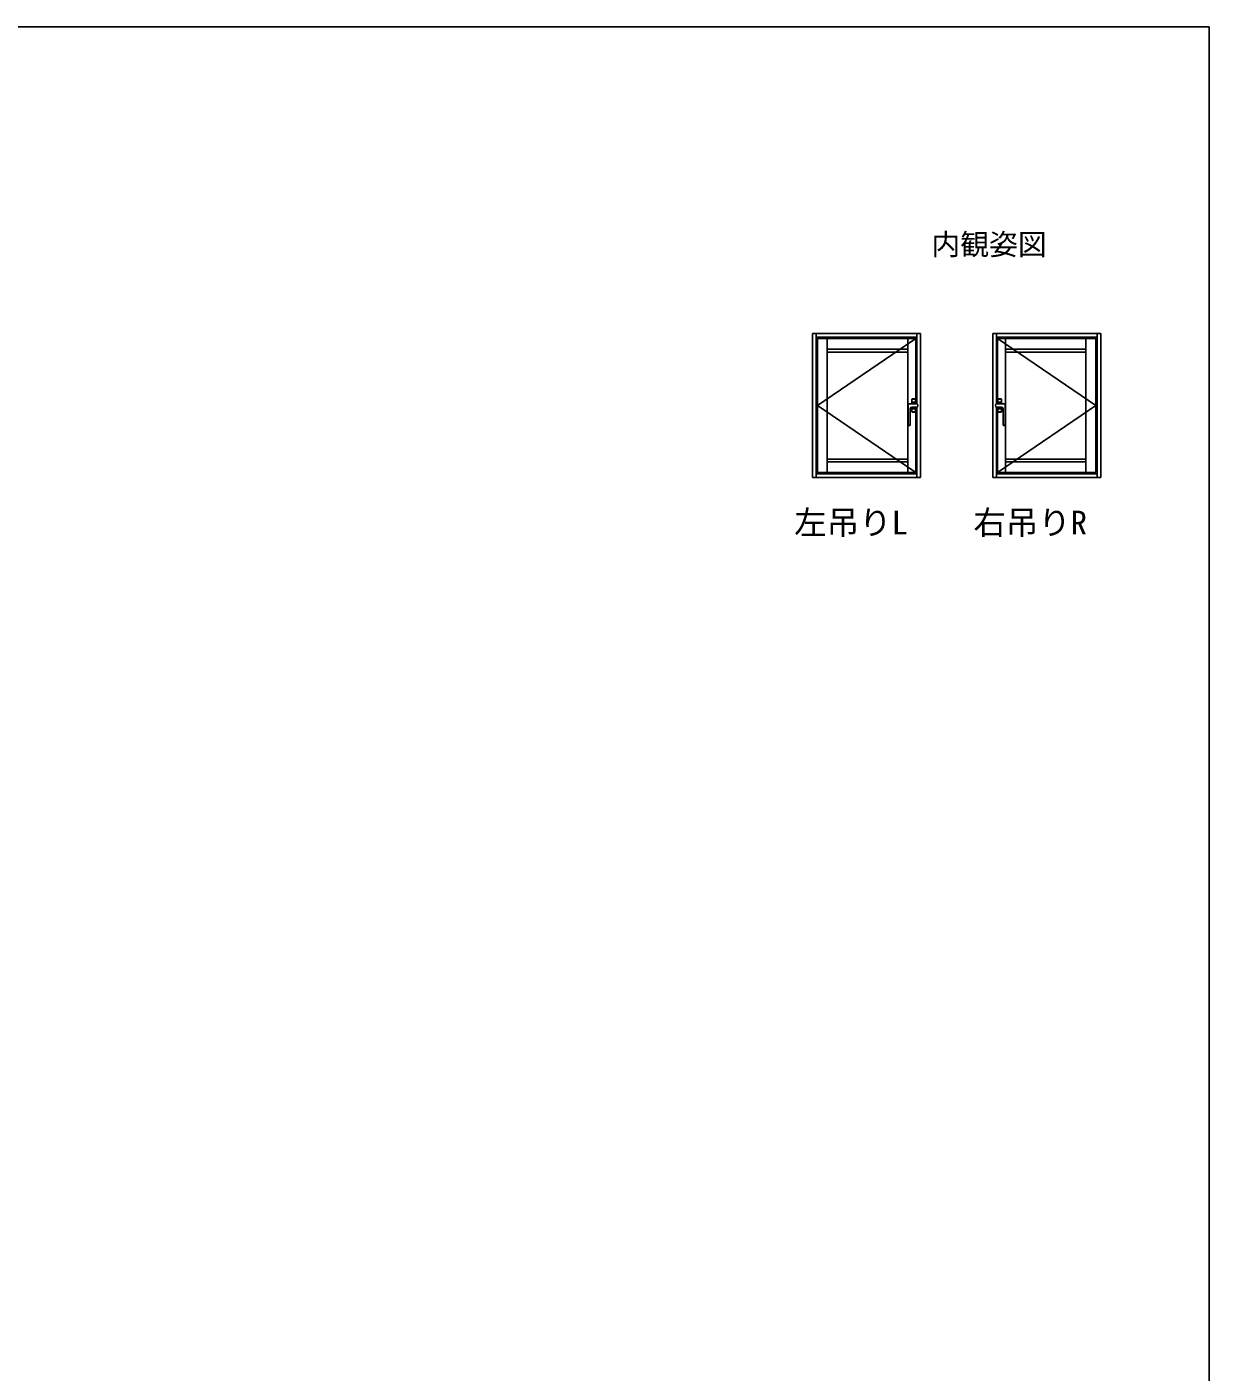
# Model space of a CAD drawing. Units: millimetres, scale not verified. Extents: x -525 to 525, y -782 to 777.
# Drawn here: x 197.2 to 525, y 374.5 to 747.5 of the extents above; entities that cross this region are included whole.
import ezdxf
from ezdxf.enums import TextEntityAlignment as Align

# ---------------------------------------------------------------- set-up
doc = ezdxf.new("R2010")
doc.units = ezdxf.units.MM
doc.header["$LTSCALE"] = 4
for name, color, linetype in [('0-1_USER1', 3, 'Continuous'), ('0-5_YKK_A1', 4, 'Continuous'), ('0-7_YKK_ZWAK', 7, 'Continuous')]:
    doc.layers.add(name, color=color, linetype=linetype)
doc.styles.add('ＭＳ ゴシック', font='')
doc.styles.get('ＭＳ ゴシック').set_extended_font_data('MS Gothic')

msp = doc.modelspace()

# ---------------------------------------------------------------- linework, layer by layer
at = {"layer": '0-5_YKK_A1'}
for p, q in [((415, 622.5), (415, 662.5)), ((445, 662.5), (415, 662.5)), ((416.05, 622.5), (416.05, 662.5)), ((443.95, 661.45), (416.05, 661.45)), ((416.4, 623.95), (416.4, 661.05)), ((443.7, 661.05), (416.4, 661.05)), ((416.4, 642.5), (443.7, 661.05)), ((419.15, 623.95), (419.15, 661.05)), ((441.45, 623.95), (441.45, 661.05)), ((443.7, 642.94), (443.7, 661.05)), ((443.95, 642.94), (443.95, 662.5)), ((445, 622.5), (445, 662.5)), ((465, 662.5), (495, 662.5)), ((465, 622.5), (465, 662.5)), ((466.05, 642.94), (466.05, 662.5)), ((466.05, 661.45), (493.95, 661.45)), ((466.3, 661.05), (493.6, 661.05)), ((466.3, 642.94), (466.3, 661.05)), ((493.6, 642.5), (466.3, 661.05)), ((468.55, 623.95), (468.55, 661.05)), ((490.85, 623.95), (490.85, 661.05)), ((493.6, 623.95), (493.6, 661.05)), ((493.95, 622.5), (493.95, 662.5)), ((495, 622.5), (495, 662.5)), ((441.45, 658.15), (419.15, 658.15)), ((441.45, 657.33), (419.15, 657.33)), ((468.55, 658.15), (490.85, 658.15)), ((468.55, 657.33), (490.85, 657.33)), ((416.4, 642.5), (443.7, 623.95)), ((441.554, 642.863), (441.55, 642.852)), ((441.55, 637.058), (441.55, 642.852)), ((442.257, 642.973), (443.53, 642.973)), ((442.55, 642.043), (443.1, 642.043)), ((442.57, 644.216), (442.57, 642.973)), ((442.57, 642.043), (442.57, 640.801)), ((442.6, 644.208), (442.6, 642.973)), ((443.6, 643.458), (442.6, 643.458)), ((442.6, 642.043), (442.6, 640.808)), ((442.606, 644.255), (442.62, 644.261)), ((443.55, 644.258), (442.65, 644.258)), ((443.54, 644.316), (442.67, 644.316)), ((442.67, 644.276), (443.54, 644.276)), ((443.542, 642.94), (443.53, 642.973)), ((443.54, 644.276), (443.54, 644.276)), ((443.542, 642.94), (444.056, 642.94)), ((443.6, 644.216), (443.6, 642.94)), ((443.6, 644.216), (443.6, 644.216)), ((443.6, 642.94), (443.6, 644.208)), ((443.6, 640.808), (443.6, 642.048)), ((443.6, 642.048), (443.6, 640.801)), ((443.64, 644.216), (443.64, 642.94)), ((443.64, 642.049), (443.64, 640.801)), ((443.7, 623.95), (443.7, 642.05)), ((443.95, 622.5), (443.95, 642.057)), ((466.458, 642.94), (465.944, 642.94)), ((466.05, 622.5), (466.05, 642.057)), ((493.6, 642.5), (466.3, 623.95)), ((466.3, 623.95), (466.3, 642.05)), ((466.36, 644.216), (466.36, 642.94)), ((466.36, 642.049), (466.36, 640.801)), ((466.4, 644.216), (466.4, 642.94)), ((466.4, 644.216), (466.4, 644.216)), ((466.4, 642.94), (466.4, 644.208)), ((466.4, 643.458), (467.4, 643.458)), ((466.4, 640.808), (466.4, 642.048)), ((466.4, 642.048), (466.4, 640.801)), ((466.45, 644.258), (467.35, 644.258)), ((466.458, 642.94), (466.47, 642.973)), ((466.46, 644.316), (467.33, 644.316)), ((467.33, 644.276), (466.46, 644.276)), ((466.46, 644.276), (466.46, 644.276)), ((467.743, 642.973), (466.47, 642.973)), ((467.45, 642.043), (466.9, 642.043)), ((467.394, 644.255), (467.38, 644.261)), ((467.4, 644.208), (467.4, 642.973)), ((467.4, 642.043), (467.4, 640.808)), ((467.43, 644.216), (467.43, 642.973)), ((467.43, 642.043), (467.43, 640.801)), ((468.446, 642.863), (468.45, 642.852)), ((468.45, 637.058), (468.45, 642.852)), ((442.1, 641.593), (442.1, 637.058)), ((443.6, 641.558), (442.6, 641.558)), ((442.62, 640.755), (442.606, 640.761)), ((442.65, 640.758), (443.55, 640.758)), ((443.54, 640.741), (442.67, 640.741)), ((443.54, 640.701), (442.67, 640.701)), ((443.54, 640.74), (443.54, 640.741)), ((466.4, 641.558), (467.4, 641.558)), ((467.35, 640.758), (466.45, 640.758)), ((466.46, 640.741), (467.33, 640.741)), ((466.46, 640.74), (466.46, 640.741)), ((466.46, 640.701), (467.33, 640.701)), ((467.38, 640.755), (467.394, 640.761)), ((467.9, 641.593), (467.9, 637.058)), ((442.1, 637.058), (441.55, 637.058)), ((441.6, 637.008), (442.05, 637.008)), ((467.9, 637.058), (468.45, 637.058)), ((468.4, 637.008), (467.95, 637.008)), ((441.45, 627.67), (419.15, 627.67)), ((441.45, 626.85), (419.15, 626.85)), ((468.55, 627.67), (490.85, 627.67)), ((468.55, 626.85), (490.85, 626.85)), ((443.95, 623.55), (416.05, 623.55)), ((443.7, 623.95), (416.4, 623.95)), ((466.05, 623.55), (493.95, 623.55)), ((466.3, 623.95), (493.6, 623.95)), ((445, 622.5), (415, 622.5)), ((465, 622.5), (495, 622.5))]:
    msp.add_line(p, q, dxfattribs=at)
for points in [[(441.554, 642.863), (441.574, 642.884), (441.596, 642.898), (441.616, 642.906), (441.661, 642.92), (441.675, 642.922)], [(441.675, 642.923), (441.769, 642.935), (441.87, 642.946), (441.978, 642.956), (442.09, 642.964), (442.159, 642.968), (442.233, 642.972)], [(442.176, 641.844), (442.153, 641.809), (442.121, 641.754)], [(442.588, 644.271), (442.591, 644.269), (442.593, 644.266), (442.596, 644.264), (442.599, 644.262), (442.601, 644.26), (442.604, 644.257), (442.606, 644.255)], [(442.652, 644.273), (442.641, 644.269), (442.631, 644.265), (442.62, 644.261)], [(443.54, 644.316), (443.552, 644.315), (443.564, 644.313), (443.576, 644.309), (443.587, 644.304), (443.597, 644.298), (443.606, 644.29), (443.615, 644.282), (443.622, 644.272), (443.629, 644.262), (443.634, 644.251), (443.637, 644.24), (443.639, 644.228), (443.64, 644.216)], [(466.46, 644.316), (466.448, 644.315), (466.436, 644.313), (466.424, 644.309), (466.413, 644.304), (466.403, 644.298), (466.394, 644.29), (466.385, 644.282), (466.378, 644.272), (466.371, 644.262), (466.367, 644.251), (466.363, 644.24), (466.361, 644.228), (466.36, 644.216)], [(467.348, 644.273), (467.359, 644.269), (467.369, 644.265), (467.38, 644.261)], [(467.412, 644.271), (467.409, 644.269), (467.407, 644.266), (467.404, 644.264), (467.401, 644.262), (467.399, 644.26), (467.396, 644.257), (467.394, 644.255)], [(468.325, 642.923), (468.231, 642.935), (468.13, 642.946), (468.022, 642.956), (467.91, 642.964), (467.841, 642.968), (467.767, 642.972)], [(467.824, 641.844), (467.847, 641.809), (467.879, 641.754)], [(468.446, 642.863), (468.426, 642.884), (468.404, 642.898), (468.384, 642.906), (468.339, 642.92), (468.325, 642.922)], [(442.606, 640.761), (442.604, 640.759), (442.601, 640.756), (442.599, 640.754), (442.596, 640.752), (442.593, 640.75), (442.591, 640.747), (442.588, 640.745)], [(442.588, 640.745), (442.588, 640.744), (442.589, 640.743), (442.589, 640.742), (442.59, 640.741)], [(442.652, 640.743), (442.641, 640.747), (442.631, 640.751), (442.62, 640.755)], [(467.348, 640.743), (467.359, 640.747), (467.369, 640.751), (467.38, 640.755)], [(467.394, 640.761), (467.396, 640.759), (467.399, 640.756), (467.401, 640.754), (467.404, 640.752), (467.407, 640.75), (467.409, 640.747), (467.412, 640.745)], [(467.412, 640.745), (467.412, 640.744), (467.411, 640.743), (467.411, 640.742), (467.41, 640.741)]]:
    msp.add_lwpolyline(points, dxfattribs=at)
for centre, radius, start, end in [((442.55, 641.593), 0.45, 90, 180), ((442.67, 644.216), 0.1, 90, 180), ((442.65, 644.208), 0.05, 90, 180), ((442.67, 644.216), 0.06, 90, 107.04357), ((443.1, 667.043), 25, 270, 272.19209), ((443.54, 644.216), 0.06, 0, 90), ((443.55, 644.208), 0.05, 0, 90), ((444.056, 642.84), 0.1, 14.96231, 90), ((444.052, 642.161), 0.1, 272.19209, 344.37486), ((442.813, 642.508), 1.387, 344.37486, 14.96231), ((467.188, 642.508), 1.387, 165.03769, 195.62514), ((465.944, 642.84), 0.1, 90, 165.03769), ((465.948, 642.161), 0.1, 195.62514, 267.80791), ((466.9, 667.043), 25, 267.80791, 270), ((466.46, 644.216), 0.06, 90, 180), ((466.45, 644.208), 0.05, 90, 180), ((467.33, 644.216), 0.1, 0, 90), ((467.33, 644.216), 0.06, 72.95643, 90), ((467.35, 644.208), 0.05, 0, 90), ((467.45, 641.593), 0.45, 0, 90), ((442.67, 640.801), 0.1, 180, 270), ((442.65, 640.808), 0.05, 180, 270), ((442.67, 640.8), 0.06, 252.95643, 270), ((443.54, 640.801), 0.1, 270, 0), ((443.54, 640.801), 0.06, 270, 0), ((443.55, 640.808), 0.05, 270, 0), ((466.46, 640.801), 0.1, 180, 270), ((466.45, 640.808), 0.05, 180, 270), ((466.46, 640.801), 0.06, 180, 270), ((467.33, 640.801), 0.1, 270, 0), ((467.33, 640.8), 0.06, 270, 287.04357), ((467.35, 640.808), 0.05, 270, 0), ((441.6, 637.058), 0.05, 180, 270), ((442.05, 637.058), 0.05, 270, 0), ((467.95, 637.058), 0.05, 180, 270), ((468.4, 637.058), 0.05, 270, 0)]:
    msp.add_arc(centre, radius, start, end, dxfattribs=at)
at = {"layer": '0-7_YKK_ZWAK'}
msp.add_line((-525, 747.5), (525, 747.5), dxfattribs=at)
msp.add_lwpolyline([(-525, -782.5), (525, -782.5), (525, 747.5)], dxfattribs=at)

# ---------------------------------------------------------------- texts
at = {"layer": '0-1_USER1', "style": 'ＭＳ ゴシック'}
for s, height, p in [('内観姿図', 5.865, (448, 682.5)), ('左吊りL', 6.598, (409.978, 604.77)), ('右吊りR', 6.598, (459.646, 604.77))]:
    msp.add_text(s, height=height, dxfattribs=at).set_placement(p, align=Align.BOTTOM_LEFT)

doc.saveas('drawing.dxf')
